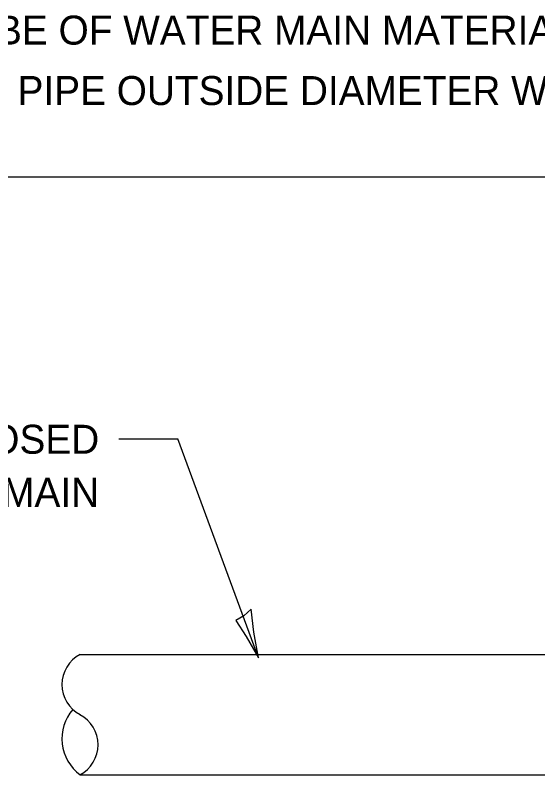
# Model space of a CAD drawing. Extents: x 2133490 to 2172050, y 2138301 to 2145980.
# Drawn here: x 2145025.9 to 2145133.9, y 2138482.8 to 2138639.9 of the extents above; entities that cross this region are included whole.
import ezdxf

# ---------------------------------------------------------------- set-up
doc = ezdxf.new("R2010")
doc.units = 0
for name, color, linetype in [('HS_Dimensions_and_Text', 7, 'Continuous'), ('RD_Pr_Roadway_Dimensions', 7, 'Continuous'), ('RD_Pr_Roadway_Notes', 7, 'Continuous'), ('SH_General_Details', 7, 'Continuous'), ('UT_Pr_Underground_Water', 7, 'Continuous')]:
    doc.layers.add(name, color=color, linetype=linetype)

msp = doc.modelspace()

# ---------------------------------------------------------------- linework, layer by layer
at = {"layer": 'HS_Dimensions_and_Text'}
msp.add_lwpolyline([(2145074.66, 2138517.1), (2145073.14, 2138515.68), (2145071.52, 2138514.74), (2145073.61, 2138511.39), (2145076.16, 2138507), (2145075.22, 2138512.34)], close=True, dxfattribs=at)
at = {"layer": 'RD_Pr_Roadway_Dimensions'}
for p in [(2145047.32, 2138552.31), (2145076.16, 2138507)]:
    msp.add_line(p, (2145059.46, 2138552.31), dxfattribs=at)
at = {"layer": 'SH_General_Details'}
msp.add_line((2145331.31, 2138606.4), (2144982.85, 2138606.4), dxfattribs=at)
at = {"layer": 'UT_Pr_Underground_Water'}
for p, q in [((2145039.26, 2138507.7), (2145279.2, 2138507.7)), ((2145039.26, 2138482.81), (2145279.2, 2138482.81))]:
    msp.add_line(p, q, dxfattribs=at)
for centre, radius, start, end in [((2145042.58, 2138501.48), 7.05, 118.0725, 241.9275), ((2145044.86, 2138490.28), 9.33, 139.5585, 233.1301), ((2145035.94, 2138489.03), 7.05, 298.0725, 61.9275)]:
    msp.add_arc(centre, radius, start, end, dxfattribs=at)

# ---------------------------------------------------------------- texts
at = {"layer": 'HS_Dimensions_and_Text'}
for s, p in [('CASING SHALL BE OF WATER MAIN MATERIAL WITH AN INSIDE DIAMETER 2" LARGER IN DIAMETER', (2144961.25, 2138633.85)), ('THAN ENCASED PIPE OUTSIDE DIAMETER WITH BOTH ENDS OF CASING SEALED', (2144961.25, 2138621.35))]:
    msp.add_text(s, height=6, dxfattribs=at).set_placement(p)
at = {"layer": 'RD_Pr_Roadway_Notes'}
for s, p in [('PROPOSED ', (2144997.76, 2138549.22)), ('WATER MAIN ', (2144991.96, 2138538.24))]:
    msp.add_text(s, height=6, dxfattribs=at).set_placement(p)

doc.saveas('drawing.dxf')
